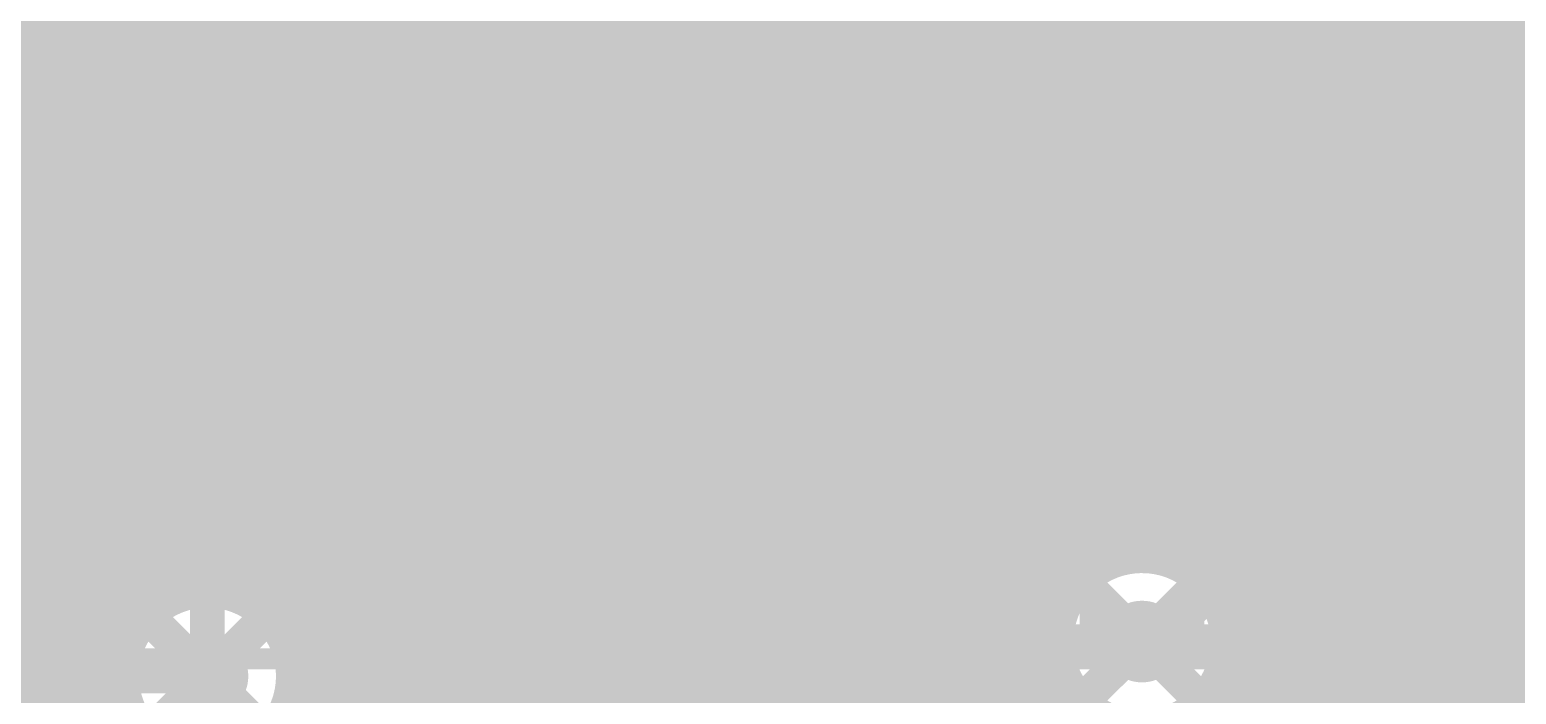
# Model space of a CAD drawing. Extents: x -3 to 92, y -53 to 125.
# Drawn here: x 53.56 to 64.47, y 68.83 to 73.71 of the extents above; entities that cross this region are included whole.
import ezdxf

# ---------------------------------------------------------------- set-up
doc = ezdxf.new("R2010")
doc.units = 0
doc.header["$MEASUREMENT"] = 0
doc.layers.get('0').update_dxf_attribs({"linetype": 'CONTINUOUS'})
for name, color, linetype in [('23-325-0_AST', 7, 'CONTINUOUS'), ('23-325-0_BOT', 7, 'CONTINUOUS'), ('23-325-0_DRD', 2, 'CONTINUOUS'), ('23-325-0_IN1', 4, 'CONTINUOUS'), ('23-325-0_IN2', 3, 'CONTINUOUS'), ('23-325-0_SMT', 10, 'CONTINUOUS'), ('23-325-0_SPT', 14, 'CONTINUOUS'), ('23-325-0_SST', 9, 'CONTINUOUS'), ('23-325-0_TOP', 12, 'CONTINUOUS'), ('THRUHOLE_TAP', 8, 'CONTINUOUS')]:
    doc.layers.add(name, color=color, linetype=linetype)

# ---------------------------------------------------------------- blocks, each defined once
blk = doc.blocks.new('ROUND_68')
at = {"const_width": 0.29972}
blk.add_lwpolyline([(-0.14986, 0, 1), (0.14986, 0, 1)], format="xyb", close=True, dxfattribs=at)
blk = doc.blocks.new('ROUND_78')
at = {"const_width": 0.29972}
blk.add_lwpolyline([(-0.14986, 0, 1), (0.14986, 0, 1)], format="xyb", close=True, dxfattribs=at)
blk = doc.blocks.new('RECTANGLE_40')
blk.add_solid([(0.635, 0.508), (0.635, -0.508), (-0.635, 0.508), (-0.635, -0.508)])
blk = doc.blocks.new('RECTANGLE_42')
blk.add_solid([(0.9017, 0.508), (0.9017, -0.508), (-0.9017, 0.508), (-0.9017, -0.508)])
blk = doc.blocks.new('ROUND_84')
at = {"const_width": 0.10033}
blk.add_lwpolyline([(-0.050164, 0, 1), (0.050164, 0, 1)], format="xyb", close=True, dxfattribs=at)

msp = doc.modelspace()

# ---------------------------------------------------------------- linework, layer by layer
at = {"layer": '23-325-0_AST', "const_width": 0.1524}
for points in [[(62.103, 74.422), (62.103, 69.088), (64.897, 69.088), (64.897, 74.422), (62.103, 74.422)], [(56.261, 69.088), (51.689, 69.088), (51.689, 70.866), (51.943, 71.12), (51.689, 71.374), (51.689, 73.152), (56.261, 73.152), (56.261, 69.088)], [(61.341, 69.088), (56.769, 69.088), (56.769, 70.866), (57.023, 71.12), (56.769, 71.374), (56.769, 73.152), (61.341, 73.152), (61.341, 69.088)], [(63.99784, 73.152), (63.99784, 72.67956), (63.31966, 73.152), (63.14948, 73.152), (62.98184, 73.09358), (62.98184, 72.73798), (63.14948, 72.67956)], [(63.99784, 72.01916), (63.82766, 71.89978), (63.65748, 71.84136), (63.31966, 71.84136), (63.14948, 71.89978), (62.98184, 72.01916), (62.98184, 72.136), (63.14948, 72.25538), (63.31966, 72.3138), (63.65748, 72.3138), (63.82766, 72.25538), (63.99784, 72.136), (63.99784, 72.01916)], [(59.38774, 71.71182), (59.21756, 71.59498), (59.04738, 71.53402), (58.70956, 71.53402), (58.53938, 71.59498), (58.37174, 71.71182), (58.37174, 71.8312), (58.53938, 71.95058), (58.70956, 72.009), (59.04738, 72.009), (59.21756, 71.95058), (59.38774, 71.8312), (59.38774, 71.71182)], [(53.79974, 71.73722), (53.62956, 71.79818), (53.45938, 71.79818), (53.29174, 71.73722), (53.29174, 71.38162), (53.45938, 71.3232), (53.62956, 71.3232), (53.79974, 71.38162), (53.79974, 71.73722), (53.96738, 71.79818), (54.13756, 71.79818), (54.30774, 71.73722), (54.30774, 71.38162), (54.13756, 71.3232), (53.96738, 71.3232), (53.79974, 71.38162)], [(63.99784, 71.4756), (63.99784, 71.23938)], [(63.99784, 71.35876), (62.98184, 71.35876), (63.14948, 71.23938)], [(59.38774, 71.1708), (59.38774, 70.93458)], [(59.38774, 71.05142), (58.37174, 71.05142), (58.53938, 70.93458)], [(54.13756, 70.485), (54.30774, 70.54342), (54.30774, 70.78218), (54.13756, 70.8406), (53.96738, 70.95998), (53.45938, 70.95998), (53.29174, 70.89902), (53.29174, 70.54342), (53.45938, 70.485), (54.13756, 70.485)], [(53.96738, 70.72122), (54.30774, 70.95998)], [(63.48984, 70.2818), (63.48984, 70.6374), (63.31966, 70.75678), (63.14948, 70.75678), (62.98184, 70.6374), (62.98184, 70.2818), (63.99784, 70.2818)], [(63.48984, 70.57898), (63.99784, 70.75678)], [(59.21756, 69.977), (59.38774, 70.03542), (59.38774, 70.27418), (59.21756, 70.3326), (59.04738, 70.45198), (58.53938, 70.45198), (58.37174, 70.39102), (58.37174, 70.03542), (58.53938, 69.977), (59.21756, 69.977)], [(59.04738, 70.21322), (59.38774, 70.45198)]]:
    msp.add_lwpolyline(points, dxfattribs=at)
at = {"layer": '23-325-0_BOT'}
for points, const_width in [([(61.468, 97.536), (64.389, 94.615), (64.389, 82.55), (63.881, 82.042), (63.881, 67.691), (64.77, 66.802), (64.77, 55.88)], 0.254), ([(55.499, 86.36), (55.499, 81.661), (57.15, 80.01), (57.15, 61.468)], 0.635), ([(59.1058, 85.02904), (59.1058, 43.14952)], 0.254), ([(59.3344, 85.02904), (59.3344, 43.02506)], 0.254), ([(59.563, 85.02904), (59.563, 33.91916)], 0.254), ([(60.706, 85.02904), (60.706, 73.77684)], 0.254), ([(60.9346, 85.02904), (60.9346, 67.2846)], 0.254), ([(58.8772, 84.59978), (58.8772, 59.4868)], 0.254), ([(58.6486, 84.3153), (58.6486, 59.64174)], 0.254), ([(57.9628, 84.30006), (57.9628, 59.4868)], 0.254), ([(58.1914, 84.2137), (58.1914, 59.64174)], 0.254), ([(58.42, 84.21878), (58.42, 59.68492)], 0.254), ([(63.119, 82.55), (62.23, 81.661), (62.23, 69.596), (61.849, 69.215), (61.722, 69.215)], 0.254), ([(54.991, 81.25968), (54.991, 69.57822)], 0.254), ([(63.246, 81.28), (63.246, 67.691)], 0.254), ([(55.2196, 81.02346), (55.2196, 69.4817)], 0.254), ([(62.6872, 80.9879), (62.6872, 69.596)], 0.254), ([(62.7634, 80.8736), (62.7634, 68.09486)], 0.254), ([(62.7888, 80.84566), (62.7888, 68.1228)], 0.254), ([(55.4482, 80.79486), (55.4482, 69.19722)], 0.254), ([(55.6768, 80.56626), (55.6768, 64.92494)], 0.254), ([(55.9054, 80.33766), (55.9054, 65.0113)], 0.254), ([(56.134, 80.10906), (56.134, 65.00622)], 0.254), ([(57.7977, 80.01), (57.7977, 61.468)], 0.254), ([(56.3626, 79.88046), (56.3626, 64.9097)], 0.254), ([(56.5023, 79.74076), (56.5023, 64.77762)], 0.254), ([(54.7624, 75.86218), (54.7624, 69.5833)], 0.254), ([(54.5338, 75.6031), (54.5338, 69.49694)], 0.254), ([(54.3052, 75.3745), (54.3052, 69.25056)], 0.254), ([(54.0766, 75.1459), (54.0766, 60.27928)], 0.254), ([(53.7972, 74.8665), (53.7972, 54.32552)], 0.254), ([(53.848, 74.9173), (53.848, 54.33822)], 0.254), ([(56.5023, 73.6092), (53.7972, 73.6092)], 0.254), ([(59.6011, 73.6092), (57.7977, 73.6092)], 0.254), ([(60.9981, 73.6092), (60.7949, 73.6092)], 0.254), ([(62.7888, 73.6092), (62.6872, 73.6092)], 0.254), ([(56.5023, 73.3806), (53.7972, 73.3806)], 0.254), ([(59.56808, 73.3806), (57.7977, 73.3806)], 0.254), ([(60.96508, 73.3806), (60.82792, 73.3806)], 0.254), ([(62.7888, 73.3806), (62.6872, 73.3806)], 0.254), ([(56.5023, 73.152), (53.7972, 73.152)], 0.254), ([(59.62142, 73.152), (57.7977, 73.152)], 0.254), ([(61.01842, 73.152), (60.77458, 73.152)], 0.254), ([(62.7888, 73.152), (62.6872, 73.152)], 0.254), ([(60.706, 73.03262), (60.706, 67.17538)], 0.254), ([(56.5023, 72.9234), (53.7972, 72.9234)], 0.254), ([(59.7916, 72.9234), (57.7977, 72.9234)], 0.254), ([(59.7916, 72.9234), (59.7916, 47.19828)], 0.254), ([(61.1886, 72.9234), (60.60186, 72.9234)], 0.254), ([(61.1632, 72.94626), (61.1632, 69.50456)], 0.254), ([(62.7888, 72.9234), (62.6872, 72.9234)], 0.254), ([(60.0202, 72.80148), (60.0202, 47.41418)], 0.254), ([(60.2488, 72.77862), (60.2488, 47.48784)], 0.254), ([(60.4774, 72.84212), (60.4774, 66.83248)], 0.254), ([(61.3918, 72.8091), (61.3918, 69.75094)], 0.254), ([(61.6204, 72.77608), (61.6204, 69.8373)], 0.254), ([(61.7728, 72.80148), (61.7728, 69.84238)], 0.254), ([(56.5023, 72.6948), (53.7972, 72.6948)], 0.254), ([(61.7728, 72.6948), (57.7977, 72.6948)], 0.254), ([(62.7888, 72.6948), (62.6872, 72.6948)], 0.254), ([(56.5023, 72.4662), (53.7972, 72.4662)], 0.254), ([(61.7728, 72.4662), (57.7977, 72.4662)], 0.254), ([(62.7888, 72.4662), (62.6872, 72.4662)], 0.254), ([(56.5023, 72.2376), (53.7972, 72.2376)], 0.254), ([(61.7728, 72.2376), (57.7977, 72.2376)], 0.254), ([(62.7888, 72.2376), (62.6872, 72.2376)], 0.254), ([(56.5023, 72.009), (53.7972, 72.009)], 0.254), ([(61.7728, 72.009), (57.7977, 72.009)], 0.254), ([(62.7888, 72.009), (62.6872, 72.009)], 0.254), ([(56.5023, 71.7804), (53.7972, 71.7804)], 0.254), ([(61.7728, 71.7804), (57.7977, 71.7804)], 0.254), ([(62.7888, 71.7804), (62.6872, 71.7804)], 0.254), ([(56.5023, 71.5518), (53.7972, 71.5518)], 0.254), ([(61.7728, 71.5518), (57.7977, 71.5518)], 0.254), ([(62.7888, 71.5518), (62.6872, 71.5518)], 0.254), ([(56.5023, 71.3232), (53.7972, 71.3232)], 0.254), ([(61.7728, 71.3232), (57.7977, 71.3232)], 0.254), ([(62.7888, 71.3232), (62.6872, 71.3232)], 0.254), ([(56.5023, 71.0946), (53.7972, 71.0946)], 0.254), ([(61.7728, 71.0946), (57.7977, 71.0946)], 0.254), ([(62.7888, 71.0946), (62.6872, 71.0946)], 0.254), ([(56.5023, 70.866), (53.7972, 70.866)], 0.254), ([(61.7728, 70.866), (57.7977, 70.866)], 0.254), ([(62.7888, 70.866), (62.6872, 70.866)], 0.254), ([(56.5023, 70.6374), (53.7972, 70.6374)], 0.254), ([(61.7728, 70.6374), (57.7977, 70.6374)], 0.254), ([(62.7888, 70.6374), (62.6872, 70.6374)], 0.254), ([(56.5023, 70.4088), (53.7972, 70.4088)], 0.254), ([(61.7728, 70.4088), (57.7977, 70.4088)], 0.254), ([(62.7888, 70.4088), (62.6872, 70.4088)], 0.254), ([(56.5023, 70.1802), (53.7972, 70.1802)], 0.254), ([(61.7728, 70.1802), (57.7977, 70.1802)], 0.254), ([(62.7888, 70.1802), (62.6872, 70.1802)], 0.254), ([(56.5023, 69.9516), (53.7972, 69.9516)], 0.254), ([(61.7728, 69.9516), (57.7977, 69.9516)], 0.254), ([(62.7888, 69.9516), (62.6872, 69.9516)], 0.254), ([(61.7728, 69.84238), (61.722, 69.84443)], 0.254), ([(56.5023, 69.723), (53.7972, 69.723)], 0.254), ([(61.34862, 69.723), (57.7977, 69.723)], 0.254), ([(62.7888, 69.723), (62.6872, 69.723)], 0.254), ([(54.52872, 69.4944), (53.7972, 69.4944)], 0.254), ([(56.5023, 69.4944), (55.19928, 69.4944)], 0.254), ([(61.15812, 69.4944), (57.7977, 69.4944)], 0.254), ([(62.7888, 69.4944), (62.6745, 69.4944)], 0.254), ([(54.31282, 69.2658), (53.7972, 69.2658)], 0.254), ([(56.5023, 69.2658), (55.41518, 69.2658)], 0.254), ([(61.09462, 69.2658), (57.7977, 69.2658)], 0.254), ([(62.55258, 69.27342), (62.32906, 69.0499)], 0.254), ([(62.5348, 69.2531), (62.5348, 49.97196)], 0.254), ([(62.7888, 69.2658), (62.54496, 69.2658)], 0.254), ([(54.23916, 69.0372), (53.7972, 69.0372)], 0.254), ([(56.5023, 69.0372), (55.48884, 69.0372)], 0.254), ([(61.11748, 69.0372), (57.7977, 69.0372)], 0.254), ([(62.7888, 69.0372), (62.32652, 69.0372)], 0.254), ([(62.3062, 68.97878), (62.3062, 49.67986)], 0.254), ([(61.1632, 68.9229), (61.1632, 67.29984)], 0.254), ([(54.25186, 68.8086), (53.7972, 68.8086)], 0.254), ([(55.4482, 68.72478), (55.4482, 64.67856)], 0.254), ([(56.5023, 68.8086), (55.4736, 68.8086)], 0.254), ([(61.2394, 68.8086), (57.7977, 68.8086)], 0.254), ([(62.7888, 68.8086), (62.20206, 68.8086)], 0.254)]:
    msp.add_lwpolyline(points, dxfattribs=dict(at, const_width=const_width))
at = {"layer": '23-325-0_BOT', "const_width": 0.254}
for points in [[(60.198, 74.03592, 0.4142136), (59.56808, 73.406)], [(60.82792, 73.406, 0.4142136), (60.198, 74.03592)], [(61.595, 74.03592, 0.4142136), (60.96508, 73.406)], [(61.595, 74.03592, 0.4142136), (60.96508, 73.406)], [(59.56808, 73.406, 0.4142136), (60.198, 72.77608)], [(60.198, 72.77608, 0.4142136), (60.82792, 73.406)], [(60.96508, 73.406, 0.4142136), (61.595, 72.77608)], [(60.96508, 73.406, 0.4142136), (61.595, 72.77608)], [(61.595, 72.77608, 0.0716347), (61.77274, 72.80167)], [(61.595, 72.77608, 0.0716347), (61.77274, 72.80167)], [(61.722, 69.84492, 0.4142136), (61.09208, 69.215)], [(54.864, 69.59092, 0.4142136), (54.23408, 68.961)], [(55.49392, 68.961, 0.4142136), (54.864, 69.59092)], [(62.55258, 69.27342, 0.1989124), (62.6862, 69.596)], [(61.09208, 69.215, 0.4142136), (61.722, 68.58508)], [(61.722, 68.58508, 0.338411), (62.32906, 69.0499)], [(54.23408, 68.961, 0.4142136), (54.864, 68.33108)], [(54.864, 68.33108, 0.4142136), (55.49392, 68.961)]]:
    msp.add_lwpolyline(points, format="xyb", dxfattribs=at)
at = {"layer": '23-325-0_DRD', "const_width": 0.254}
for points in [[(60.833, 74.041), (59.563, 72.771)], [(60.833, 72.771), (59.563, 74.041)], [(62.23, 74.041), (60.96, 72.771)], [(62.23, 72.771), (60.96, 74.041)], [(62.23, 74.041), (60.96, 72.771)], [(62.23, 72.771), (60.96, 74.041)], [(62.23, 74.041), (60.96, 72.771)], [(62.23, 72.771), (60.96, 74.041)], [(62.357, 69.85), (61.087, 68.58)], [(62.357, 68.58), (61.087, 69.85)], [(55.499, 69.596), (54.229, 68.326)], [(55.499, 68.326), (54.229, 69.596)]]:
    msp.add_lwpolyline(points, dxfattribs=at)
at = {"layer": '23-325-0_IN1', "const_width": 0.254}
for points in [[(53.594, 121.94286), (53.594, 38.85692)], [(57.023, 121.52376), (57.023, 62.08522)], [(62.2808, 120.8405), (62.2808, 69.50456)], [(56.7944, 112.8014), (56.7944, 61.9887)], [(56.5658, 112.67948), (56.5658, 61.70422)], [(56.3372, 112.65662), (56.3372, 47.2948)], [(58.166, 106.81462), (58.166, 33.08858)], [(57.2516, 106.7054), (57.2516, 62.0903)], [(57.4802, 106.58348), (57.4802, 62.00394)], [(57.7088, 106.56062), (57.7088, 61.75756)], [(57.9374, 106.62412), (57.9374, 32.91586)], [(63.881, 104.83342), (63.881, 51.41722)], [(62.0522, 97.29978), (62.0522, 69.75094)], [(61.1378, 97.00006), (61.1378, 69.45122)], [(61.8236, 97.0153), (61.8236, 69.8373)], [(61.3664, 96.9137), (61.3664, 69.7357)], [(61.595, 96.91878), (61.595, 69.83222)], [(56.1086, 86.19998), (56.1086, 47.44974)], [(55.88, 85.85708), (55.88, 47.49292)], [(55.1942, 85.80882), (55.1942, 69.49694)], [(55.4228, 85.73516), (55.4228, 69.25056)], [(55.6514, 85.74786), (55.6514, 47.44974)], [(58.3946, 85.02904), (58.3946, 42.88028)], [(58.6232, 85.02904), (58.6232, 43.09618)], [(58.8518, 85.02904), (58.8518, 43.16984)], [(59.0804, 85.02904), (59.0804, 43.1546)], [(59.309, 85.02904), (59.309, 43.04538)], [(59.5376, 85.02904), (59.5376, 42.70248)], [(59.7662, 85.02904), (59.7662, 47.15256)], [(59.9948, 85.02904), (59.9948, 47.39894)], [(60.2234, 85.02904), (60.2234, 47.4853)], [(60.452, 85.02904), (60.452, 47.48022)], [(60.6806, 85.02904), (60.6806, 47.3837)], [(60.9092, 85.02904), (60.9092, 47.09922)], [(62.5094, 82.38998), (62.5094, 41.86174)], [(64.1096, 81.32572), (64.1096, 51.3207)], [(64.3382, 81.10982), (64.3382, 56.3372)], [(64.5668, 81.03616), (64.5668, 68.3768)], [(62.738, 80.90662), (62.738, 68.06184)], [(62.9666, 80.71612), (62.9666, 68.25488)], [(63.6524, 80.7974), (63.6524, 68.17106)], [(63.1952, 80.65262), (63.1952, 68.31838)], [(63.4238, 80.67548), (63.4238, 68.29552)], [(54.9656, 77.30998), (54.9656, 69.5833)], [(53.8226, 77.13472), (53.8226, 39.34206)], [(54.0512, 76.91882), (54.0512, 39.46652)], [(54.737, 76.96708), (54.737, 69.57822)], [(54.2798, 76.84516), (54.2798, 69.19722)], [(54.5084, 76.85786), (54.5084, 69.4817)], [(86.36, 73.6092), (39.5859, 73.6092)], [(86.36, 73.3806), (39.61892, 73.3806)], [(86.36, 73.152), (39.56558, 73.152)], [(79.42072, 72.9234), (49.86528, 72.9234)], [(79.20482, 72.6948), (50.08118, 72.6948)], [(79.13116, 72.4662), (50.15484, 72.4662)], [(79.14386, 72.2376), (50.1396, 72.2376)], [(79.25308, 72.009), (50.03038, 72.009)], [(79.59598, 71.7804), (49.68748, 71.7804)], [(86.36, 71.5518), (39.52494, 71.5518)], [(86.36, 71.3232), (39.27856, 71.3232)], [(86.36, 71.0946), (33.64992, 71.0946)], [(86.36, 70.866), (33.59658, 70.866)], [(86.36, 70.6374), (33.42386, 70.6374)], [(86.36, 70.4088), (1.89484, 70.4088)], [(86.36, 70.1802), (45.5168, 70.1802)], [(86.36, 69.9516), (45.67174, 69.9516)], [(61.34862, 69.723), (45.71492, 69.723)], [(66.93662, 69.723), (62.09284, 69.723)], [(54.52872, 69.4944), (45.67174, 69.4944)], [(61.15812, 69.4944), (55.19928, 69.4944)], [(66.74612, 69.4944), (62.28588, 69.4944)], [(54.31282, 69.2658), (45.5168, 69.2658)], [(61.09462, 69.2658), (55.41518, 69.2658)], [(66.68262, 69.2658), (62.34938, 69.2658)], [(54.23916, 69.0372), (11.90752, 69.0372)], [(61.11748, 69.0372), (55.48884, 69.0372)], [(66.70548, 69.0372), (62.32652, 69.0372)], [(61.1378, 68.97878), (61.1378, 25.56256)], [(62.2808, 68.9229), (62.2808, 41.7068)], [(54.25186, 68.8086), (17.81048, 68.8086)], [(54.2798, 68.72478), (54.2798, 39.48938)], [(61.2394, 68.8086), (55.4736, 68.8086)], [(66.8274, 68.8086), (62.20206, 68.8086)]]:
    msp.add_lwpolyline(points, dxfattribs=at)
for points in [[(61.722, 69.84492, 0.4142136), (61.09208, 69.215)], [(62.35192, 69.215, 0.4142136), (61.722, 69.84492)], [(54.864, 69.59092, 0.4142136), (54.23408, 68.961)], [(55.49392, 68.961, 0.4142136), (54.864, 69.59092)], [(61.09208, 69.215, 0.4142136), (61.722, 68.58508)], [(61.722, 68.58508, 0.4142136), (62.35192, 69.215)], [(54.23408, 68.961, 0.4142136), (54.864, 68.33108)], [(54.864, 68.33108, 0.4142136), (55.49392, 68.961)]]:
    msp.add_lwpolyline(points, format="xyb", dxfattribs=at)
at = {"layer": '23-325-0_IN2', "const_width": 0.254}
for points in [[(38.989, 73.406), (45.974, 73.406), (50.419, 68.961), (54.864, 68.961)], [(49.53, 72.39), (79.756, 72.39)]]:
    msp.add_lwpolyline(points, dxfattribs=at)
at = {"layer": '23-325-0_SST', "const_width": 0.1524}
for points in [[(60.05576, 73.51522), (60.05576, 74.53122), (59.93638, 74.36358)], [(53.52034, 73.6854), (53.57876, 73.51522), (53.81498, 73.51522), (53.87594, 73.6854), (53.99278, 73.85558), (53.99278, 74.36358), (53.93436, 74.53122), (53.57876, 74.53122), (53.52034, 74.36358), (53.52034, 73.6854)], [(54.77256, 74.02322), (54.83098, 74.1934), (54.83098, 74.36358), (54.77256, 74.53122), (54.41696, 74.53122), (54.35854, 74.36358), (54.35854, 74.1934), (54.41696, 74.02322), (54.77256, 74.02322), (54.83098, 73.85558), (54.83098, 73.6854), (54.77256, 73.51522), (54.41696, 73.51522), (54.35854, 73.6854), (54.35854, 73.85558), (54.41696, 74.02322)], [(58.98134, 73.6854), (59.03976, 73.51522), (59.27598, 73.51522), (59.33694, 73.6854), (59.45378, 73.85558), (59.45378, 74.36358), (59.39536, 74.53122), (59.03976, 74.53122), (58.98134, 74.36358), (58.98134, 73.6854)], [(60.71616, 73.51522), (60.59678, 73.6854), (60.53836, 73.85558), (60.53836, 74.1934), (60.59678, 74.36358), (60.71616, 74.53122), (60.83554, 74.53122), (60.95238, 74.36358), (61.01334, 74.1934), (61.01334, 73.85558), (60.95238, 73.6854), (60.83554, 73.51522), (60.71616, 73.51522)], [(62.103, 74.422), (64.897, 74.422), (64.897, 69.088), (62.103, 69.088), (62.103, 74.422)], [(53.75656, 73.85558), (53.99278, 73.51522)], [(59.21756, 73.85558), (59.45378, 73.51522)], [(60.17514, 73.51522), (59.93638, 73.51522)], [(56.261, 69.088), (56.261, 73.152), (51.689, 73.152), (51.689, 71.374), (51.943, 71.12), (51.689, 70.866), (51.689, 69.088), (56.261, 69.088)], [(61.341, 69.088), (61.341, 73.152), (56.769, 73.152), (56.769, 71.374), (57.023, 71.12), (56.769, 70.866), (56.769, 69.088), (61.341, 69.088)]]:
    msp.add_lwpolyline(points, dxfattribs=at)
at = {"layer": '23-325-0_TOP', "const_width": 0.254}
for points in [[(59.94908, 76.2), (59.94908, 74.17308), (59.436, 73.66), (53.721, 73.66), (52.832, 72.771), (52.832, 71.12)], [(60.6806, 75.57008), (60.6806, 73.80986)], [(60.9092, 75.57008), (60.9092, 72.9742)], [(60.9981, 73.6092), (60.7949, 73.6092)], [(60.198, 72.136), (60.198, 73.406)], [(61.595, 73.406), (61.6204, 73.4314), (63.5, 73.4314)], [(61.595, 73.406), (61.6204, 73.4314), (63.5, 73.4314), (61.6204, 73.4314), (61.595, 73.406)], [(60.96508, 73.3806), (60.82792, 73.3806)], [(61.01842, 73.152), (60.77458, 73.152)], [(61.13526, 72.9742), (60.6552, 72.9742)], [(60.6806, 72.9996), (60.6806, 72.9742)], [(62.2681, 72.9742), (62.0522, 72.9742)], [(62.2681, 72.9742), (62.0522, 72.9742)], [(62.2681, 72.9742), (62.0522, 72.9742)], [(62.0522, 72.97166), (62.0522, 70.5612)], [(62.2681, 72.9742), (62.2681, 72.5932)], [(62.2808, 72.9742), (62.2808, 70.5612)], [(61.1632, 72.94626), (61.1632, 71.2978)], [(61.1886, 72.9234), (61.1632, 72.9234)], [(62.2681, 72.9234), (61.99886, 72.9234)], [(61.3664, 72.81926), (61.3664, 70.5612)], [(61.595, 72.77608), (61.595, 70.5612)], [(61.8236, 72.81926), (61.8236, 70.5612)], [(62.2681, 72.6948), (61.1632, 72.6948)], [(64.7319, 72.5932), (62.2681, 72.5932)], [(62.5094, 72.5932), (62.5094, 70.9168)], [(62.738, 72.5932), (62.738, 70.9168)], [(62.9666, 72.5932), (62.9666, 70.9168)], [(63.1952, 72.5932), (63.1952, 70.9168)], [(63.4238, 72.5932), (63.4238, 70.9168)], [(63.6524, 72.5932), (63.6524, 70.9168)], [(63.881, 72.5932), (63.881, 70.9168)], [(64.1096, 72.5932), (64.1096, 70.9168)], [(64.3382, 72.5932), (64.3382, 70.9168)], [(64.5668, 72.5932), (64.5668, 70.9168)], [(70.3072, 72.4662), (61.1632, 72.4662)], [(55.118, 72.136), (56.134, 72.136), (56.261, 72.263), (60.071, 72.263), (60.198, 72.136)], [(70.3072, 72.2376), (61.1632, 72.2376)], [(70.3072, 72.009), (61.1632, 72.009)], [(58.8772, 71.8058), (58.8772, 70.5612)], [(59.2328, 71.8058), (58.8772, 71.8058)], [(59.2328, 71.7804), (58.8772, 71.7804)], [(59.0804, 71.8058), (59.0804, 70.5612)], [(59.2328, 71.8058), (59.2328, 71.2978)], [(70.3072, 71.7804), (61.1632, 71.7804)], [(59.2328, 71.5518), (58.8772, 71.5518)], [(70.3326, 71.5518), (61.1632, 71.5518)], [(59.2328, 71.3232), (58.8772, 71.3232)], [(61.1632, 71.2978), (59.2328, 71.2978)], [(59.309, 71.2978), (59.309, 70.9422)], [(59.5376, 71.2978), (59.5376, 70.9422)], [(59.7662, 71.2978), (59.7662, 70.9422)], [(59.9948, 71.2978), (59.9948, 70.9422)], [(60.2234, 71.2978), (60.2234, 70.9422)], [(60.452, 71.2978), (60.452, 70.9422)], [(60.6806, 71.2978), (60.6806, 70.9422)], [(60.9092, 71.2978), (60.9092, 70.9422)], [(61.1378, 71.2978), (61.1378, 70.9422)], [(70.3326, 71.3232), (61.1632, 71.3232)], [(53.34, 67.7164), (53.848, 67.7164), (53.848, 70.739), (54.229, 71.12), (57.912, 71.12)], [(70.3072, 71.0946), (58.8772, 71.0946)], [(61.1632, 70.9422), (59.2328, 70.9422)], [(59.2328, 70.9422), (59.2328, 70.5612)], [(61.1632, 70.9422), (61.1632, 70.5612)], [(64.7319, 70.9168), (62.2681, 70.9168)], [(62.2681, 70.9168), (62.2681, 70.5612)], [(59.2328, 70.866), (58.8772, 70.866)], [(62.2681, 70.866), (61.1632, 70.866)], [(59.2328, 70.6374), (58.8772, 70.6374)], [(62.2681, 70.6374), (61.1632, 70.6374)], [(59.2328, 70.5612), (58.8772, 70.5612)], [(62.2681, 70.5612), (61.1632, 70.5612)], [(54.864, 68.961), (54.864, 69.85), (55.118, 70.104)], [(60.198, 70.104), (55.118, 70.104)], [(60.198, 70.104), (63.4746, 70.104), (63.5, 70.0786)], [(61.722, 69.215), (57.658, 69.215), (56.134, 67.691), (56.007, 67.691)], [(56.007, 67.691), (56.134, 67.691), (57.658, 69.215), (61.722, 69.215), (67.31, 69.215)]]:
    msp.add_lwpolyline(points, dxfattribs=at)
for points in [[(60.82792, 73.406, 0.3327072), (60.3758, 74.01052)], [(61.595, 74.03592, 0.4142136), (60.96508, 73.406)], [(61.595, 74.03592, 0.4142136), (60.96508, 73.406)], [(60.6552, 72.9742, 0.1914993), (60.82687, 73.406)], [(60.96508, 73.406, 0.1907829), (61.13584, 72.97475)], [(60.96508, 73.406, 0.1907829), (61.13584, 72.97475)], [(61.595, 72.77608, 0.2063458), (62.05296, 72.97348)], [(61.595, 72.77608, 0.2063458), (62.05296, 72.97348)], [(61.1632, 72.94626, 0.1907828), (61.595, 72.77528)], [(61.1632, 72.94626, 0.1907828), (61.595, 72.77528)]]:
    msp.add_lwpolyline(points, format="xyb", dxfattribs=at)

# ---------------------------------------------------------------- block references
at = {"layer": '23-325-0_BOT'}
for name, p in [('ROUND_68', (60.198, 73.406)), ('ROUND_78', (61.595, 73.406)), ('ROUND_68', (61.722, 69.215)), ('ROUND_68', (54.864, 68.961))]:
    msp.add_blockref(name, p, dxfattribs=at)
at = {"layer": '23-325-0_IN1'}
for p in [(60.198, 73.406), (61.595, 73.406), (61.722, 69.215), (54.864, 68.961)]:
    msp.add_blockref('ROUND_78', p, dxfattribs=at)
at = {"layer": '23-325-0_IN2'}
for name, p in [('ROUND_68', (60.198, 73.406)), ('ROUND_78', (61.595, 73.406)), ('ROUND_68', (61.722, 69.215)), ('ROUND_68', (54.864, 68.961))]:
    msp.add_blockref(name, p, dxfattribs=at)
at = {"layer": '23-325-0_SMT'}
for name, p in [('RECTANGLE_42', (63.5, 73.4314)), ('RECTANGLE_40', (55.118, 72.136)), ('RECTANGLE_40', (60.198, 72.136)), ('RECTANGLE_40', (57.912, 71.12)), ('RECTANGLE_40', (55.118, 70.104)), ('RECTANGLE_40', (60.198, 70.104)), ('RECTANGLE_42', (63.5, 70.0786))]:
    msp.add_blockref(name, p, dxfattribs=at)
at = {"layer": '23-325-0_SPT'}
for name, p in [('RECTANGLE_42', (63.5, 73.4314)), ('RECTANGLE_40', (55.118, 72.136)), ('RECTANGLE_40', (60.198, 72.136)), ('RECTANGLE_40', (57.912, 71.12)), ('RECTANGLE_40', (55.118, 70.104)), ('RECTANGLE_40', (60.198, 70.104)), ('RECTANGLE_42', (63.5, 70.0786))]:
    msp.add_blockref(name, p, dxfattribs=at)
at = {"layer": '23-325-0_TOP'}
for name, p in [('RECTANGLE_42', (63.5, 73.4314)), ('ROUND_68', (60.198, 73.406)), ('ROUND_68', (61.595, 73.406)), ('RECTANGLE_40', (55.118, 72.136)), ('RECTANGLE_40', (60.198, 72.136)), ('RECTANGLE_40', (57.912, 71.12)), ('RECTANGLE_40', (55.118, 70.104)), ('RECTANGLE_40', (60.198, 70.104)), ('RECTANGLE_42', (63.5, 70.0786)), ('ROUND_68', (61.722, 69.215)), ('ROUND_68', (54.864, 68.961))]:
    msp.add_blockref(name, p, dxfattribs=at)
at = {"layer": 'THRUHOLE_TAP'}
for p in [(60.198, 73.406), (61.595, 73.406), (61.722, 69.215), (54.864, 68.961)]:
    msp.add_blockref('ROUND_84', p, dxfattribs=at)

doc.saveas('drawing.dxf')
